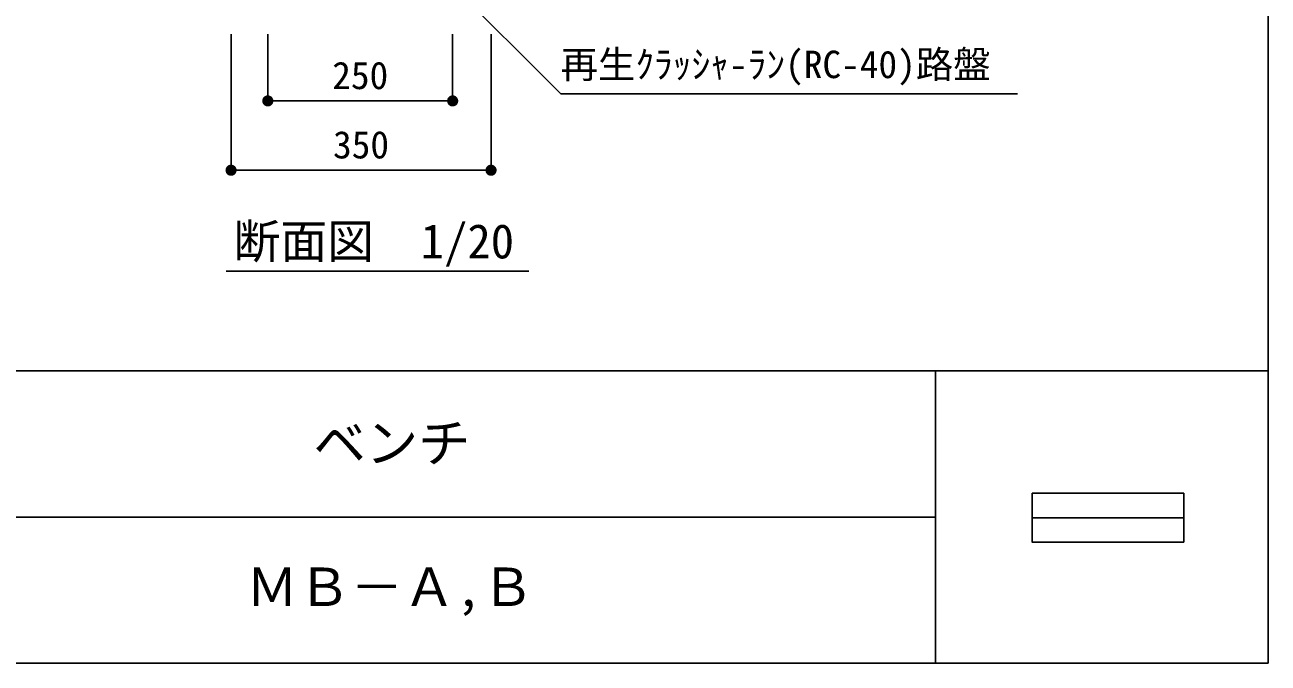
# Model space of a CAD drawing. Units: millimetres at full size, sheet at 1:20. Extents: x 173 to 5649, y 2106 to 5839.
# Drawn here: x 3975 to 5649, y 2106 to 2965 of the extents above; entities that cross this region are included whole.
import ezdxf
from ezdxf.enums import TextEntityAlignment as Align

# ---------------------------------------------------------------- set-up
doc = ezdxf.new("R2010")
doc.units = ezdxf.units.MM
doc.header["$LTSCALE"] = 20
for name, color, linetype, lineweight in [('0_2', 7, 'Continuous', 25), ('_0-0_', 7, 'Continuous', 25), ('寸法', 3, 'Continuous', 25)]:
    doc.layers.add(name, color=color, linetype=linetype, lineweight=lineweight)
doc.styles.add('ＭＳ ゴシック', font='')
doc.styles.get('ＭＳ ゴシック').set_extended_font_data('MS Gothic')

# ---------------------------------------------------------------- blocks, each defined once
blk = doc.blocks.new('filled_dot')
at = {"color": 0, "linetype": 'Continuous', "lineweight": -2, "const_width": 1.25}
blk.add_lwpolyline([(-0.625, 0, 1), (0.625, 0, 1)], format="xyb", close=True, dxfattribs=at)

msp = doc.modelspace()

# ---------------------------------------------------------------- linework, layer by layer
at = {"layer": '0_2'}
for p, q in [((5201.32, 2302.34), (3257.43, 2302.34)), ((5331.26, 2301.52), (5535.46, 2301.52))]:
    msp.add_line(p, q, dxfattribs=at)
msp.add_lwpolyline([(5331.26, 2334.29), (5535.46, 2334.29), (5535.46, 2268.76), (5331.26, 2268.76)], close=True, dxfattribs=at)
at = {"layer": '_0-0_', "color": 6}
msp.add_line((172.75, 2498.92), (5649.01, 2498.92), dxfattribs=at)
at = {"layer": '_0-0_'}
msp.add_line((5201.32, 2498.92), (5201.32, 2105.77), dxfattribs=at)
at = {"layer": '_0-0_', "color": 6}
msp.add_lwpolyline([(5649.01, 5729.4), (172.75, 5729.4), (172.75, 2105.77), (5649.01, 2105.77)], close=True, dxfattribs=at)
at = {"layer": '寸法'}
for p, q in [((4252.82, 2952.23), (4252.82, 2769.07)), ((4302.28, 2952.34), (4302.28, 2862.37)), ((4551.15, 2952.3), (4551.15, 2862.37)), ((4602.82, 2952.23), (4602.82, 2769.07)), ((4302.28, 2862.37), (4551.15, 2862.37)), ((4252.82, 2769.07), (4602.82, 2769.07)), ((4246.14, 2633.06), (4653.81, 2633.06))]:
    msp.add_line(p, q, dxfattribs=at)
msp.add_lwpolyline([(4546.55, 3022.13), (4696.69, 2871.98), (5311.44, 2871.98)], dxfattribs=at)

# ---------------------------------------------------------------- block references
at = {"layer": '寸法', "xscale": 6, "yscale": 6}
for p in [(4302.28, 2862.37), (4252.82, 2769.07)]:
    msp.add_blockref('filled_dot', p, dxfattribs=at)
at = {"layer": '寸法', "xscale": 6, "yscale": 6, "rotation": 180}
for p in [(4551.15, 2862.37), (4602.82, 2769.07)]:
    msp.add_blockref('filled_dot', p, dxfattribs=at)

# ---------------------------------------------------------------- texts
at = {"layer": '_0-0_', "color": 3, "style": 'ＭＳ ゴシック'}
msp.add_text('再生ｸﾗｯｼｬ-ﾗﾝ(RC-40)路盤', height=36.95, dxfattribs=at).set_placement((4696.38, 2881.94), align=Align.BOTTOM_LEFT)
at = {"layer": '_0-0_', "style": 'ＭＳ ゴシック'}
for s, p in [('ベンチ', (4469.46, 2402.06)), ('ＭＢ－Ａ,Ｂ', (4466.69, 2208.47))]:
    msp.add_text(s, height=51.73, dxfattribs=at).set_placement(p, align=Align.MIDDLE_CENTER)
at = {"layer": '寸法', "style": 'ＭＳ ゴシック'}
for s, p in [('250', (4426.71, 2867.17)), ('350', (4427.81, 2773.87))]:
    msp.add_text(s, height=36.95, dxfattribs=at).set_placement(p, align=Align.BOTTOM_CENTER)
msp.add_text('断面図\u30001/20', height=46.19, dxfattribs=at).set_placement((4256.14, 2636.55), align=Align.BOTTOM_LEFT)

doc.saveas('drawing.dxf')
